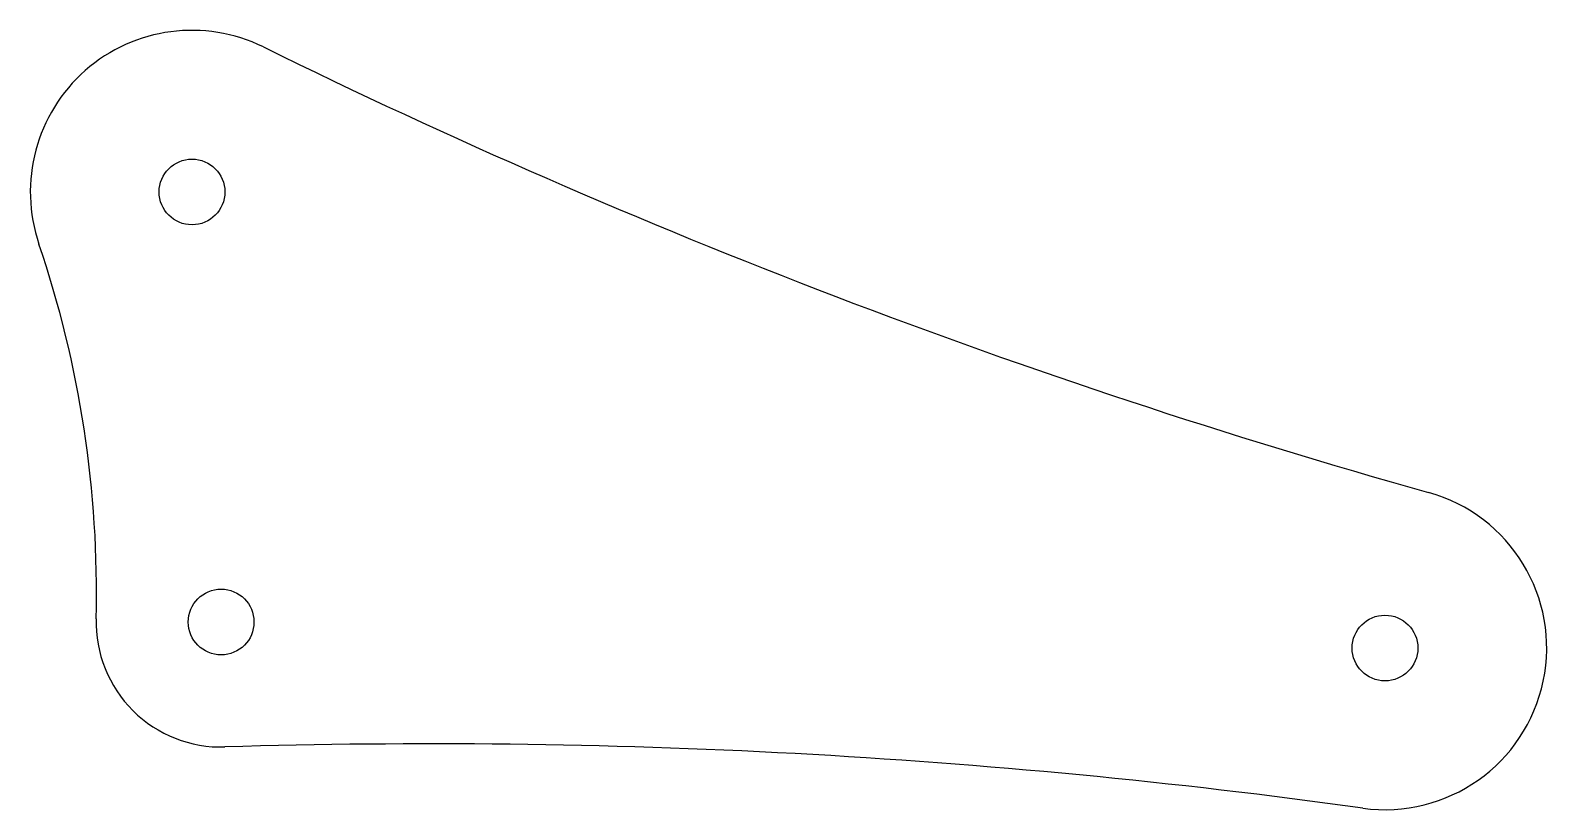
# Model space of a CAD drawing. Extents: x -8.8 to 61.5, y -8.7 to 27.5.
import ezdxf

# ---------------------------------------------------------------- set-up
doc = ezdxf.new("R2010")
doc.units = 0
doc.layers.get('0').update_dxf_attribs({"linetype": 'CONTINUOUS'})

msp = doc.modelspace()

# ---------------------------------------------------------------- linework, layer by layer
at = {"color": 7, "linetype": 'CONTINUOUS'}
for centre in [(-1.35, 19.954), (0, 0), (53.986, -1.207)]:
    msp.add_circle(centre, 1.525, dxfattribs=at)
for centre, radius, start, end in [((-1.35, 19.954), 7.5, 63.80196, 198.80146), ((141.026, 309.325), 315, 243.80196, 254.34233), ((-55.782, 1.423), 50, 358.53898, 18.80146), ((53.986, -1.207), 7.5, 262.10829, 74.34233), ((0, 0), 5.8, 178.53898, 271.73393), ((9.707, -320.653), 315, 82.10829, 91.73393)]:
    msp.add_arc(centre, radius, start, end, dxfattribs=at)

doc.saveas('drawing.dxf')
